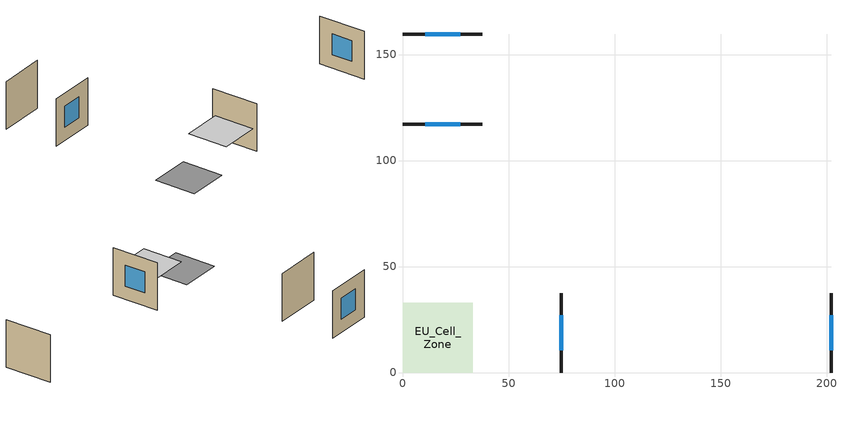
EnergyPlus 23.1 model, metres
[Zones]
EU_Cell_Zone
 floor othersidecoefficients (EU_ES.ME.AB.06.Gen.ReEx.001.001_floor_1_Construction): 0,0 32.79,0 32.79,32.79 0,32.79 z0
 wall outside (EU_ES.ME.AB.06.Gen.ReEx.001.001_wall_1_east_1_Construction): 74.56,0 74.56,37.45 z0:37.45
 wall outside (EU_ES.ME.AB.06.Gen.ReEx.001.001_wall_1_north_2_Construction): 0,117.01 37.45,117.01 z0:37.45
 wall outside (EU_ES.ME.AB.06.Gen.ReEx.001.001_wall_1_south_3_Construction): 37.45,159.45 0,159.45 z0:37.45
 wall outside (EU_ES.ME.AB.06.Gen.ReEx.001.001_wall_1_west_4_Construction): 201.9,37.45 201.9,0 z0:37.45
 window (EU_ES.ME.AB.06.Gen.ReEx.001.001_window_east_1_Construction): 74.56,10.52 74.56,26.93 z10.52:26.93
 window (EU_ES.ME.AB.06.Gen.ReEx.001.001_window_north_2_Construction): 10.52,117.01 26.93,117.01 z10.52:26.93
 window (EU_ES.ME.AB.06.Gen.ReEx.001.001_window_south_3_Construction): 26.93,159.45 10.52,159.45 z10.52:26.93
 window (EU_ES.ME.AB.06.Gen.ReEx.001.001_window_west_4_Construction): 201.9,26.93 201.9,10.52 z10.52:26.93
 ceiling othersidecoefficients (EU_ES.ME.AB.06.Gen.ReEx.001.001_roof_1_Construction): 37.79,0 69.56,0 69.56,31.77 37.79,31.77 z20
[Building]
EU Step8 Campaign Cell: North Axis=0; Terrain=City; Solar Distribution=FullExterior
[Site:Location]
Madrid: Latitude=40.5; Longitude=-3.5; Time Zone=1; Elevation=609
[SizingPeriod:WeatherFileDays]
AnnualSizingPeriod: Begin Month=1; Begin Day of Month=1; End Month=12; End Day of Month=31; Use Weather File Daylight Saving Period=No; Use Weather File Rain and Snow Indicators=No
[MATERIAL]
EU_InternalMass_Material: Roughness=MediumRough; Thickness=0.1; Conductivity=1; Density=1800; Specific Heat=900; Thermal Absorptance=0.9; Solar Absorptance=0.7; Visible Absorptance=0.7
[MATERIAL:NOMASS] Roughness=MediumRough; Thermal Absorptance=0.9; Solar Absorptance=0.7; Visible Absorptance=0.7
Name | Thermal Resistance
EU_ES.ME.AB.06.Gen.ReEx.001.001_floor_1_NoMass | 1.14339
EU_ES.ME.AB.06.Gen.ReEx.001.001_roof_1_NoMass; EU_ES.ME.AB.06.Gen.ReEx.001.001_wall_1_east_1_NoMass; EU_ES.ME.AB.06.Gen.ReEx.001.001_wall_1_north_2_NoMass; EU_ES.ME.AB.06.Gen.ReEx.001.001_wall_1_south_3_NoMass; EU_ES.ME.AB.06.Gen.ReEx.001.001_wall_1_west_4_NoMass | 2.16768
[WINDOWMATERIAL:SIMPLEGLAZINGSYSTEM] UFactor=3.23888; Solar Heat Gain Coefficient=0.85; Visible Transmittance=0.85
EU_ES.ME.AB.06.Gen.ReEx.001.001_window_east_1_SimpleGlazing; EU_ES.ME.AB.06.Gen.ReEx.001.001_window_north_2_SimpleGlazing; EU_ES.ME.AB.06.Gen.ReEx.001.001_window_south_3_SimpleGlazing; EU_ES.ME.AB.06.Gen.ReEx.001.001_window_west_4_SimpleGlazing
[CONSTRUCTION]
EU_ES.ME.AB.06.Gen.ReEx.001.001_floor_1_Construction: EU_ES.ME.AB.06.Gen.ReEx.001.001_floor_1_NoMass
EU_ES.ME.AB.06.Gen.ReEx.001.001_roof_1_Construction: EU_ES.ME.AB.06.Gen.ReEx.001.001_roof_1_NoMass
EU_ES.ME.AB.06.Gen.ReEx.001.001_wall_1_east_1_Construction: EU_ES.ME.AB.06.Gen.ReEx.001.001_wall_1_east_1_NoMass
EU_ES.ME.AB.06.Gen.ReEx.001.001_window_east_1_Construction: EU_ES.ME.AB.06.Gen.ReEx.001.001_window_east_1_SimpleGlazing
EU_ES.ME.AB.06.Gen.ReEx.001.001_wall_1_north_2_Construction: EU_ES.ME.AB.06.Gen.ReEx.001.001_wall_1_north_2_NoMass
EU_ES.ME.AB.06.Gen.ReEx.001.001_window_north_2_Construction: EU_ES.ME.AB.06.Gen.ReEx.001.001_window_north_2_SimpleGlazing
EU_ES.ME.AB.06.Gen.ReEx.001.001_wall_1_south_3_Construction: EU_ES.ME.AB.06.Gen.ReEx.001.001_wall_1_south_3_NoMass
EU_ES.ME.AB.06.Gen.ReEx.001.001_window_south_3_Construction: EU_ES.ME.AB.06.Gen.ReEx.001.001_window_south_3_SimpleGlazing
EU_ES.ME.AB.06.Gen.ReEx.001.001_wall_1_west_4_Construction: EU_ES.ME.AB.06.Gen.ReEx.001.001_wall_1_west_4_NoMass
EU_ES.ME.AB.06.Gen.ReEx.001.001_window_west_4_Construction: EU_ES.ME.AB.06.Gen.ReEx.001.001_window_west_4_SimpleGlazing
EU_InternalMass_Construction: EU_InternalMass_Material
[ZONE]
EU_Cell_Zone: Type=1; Multiplier=1; Ceiling Height=2.89062; Volume=151910; Floor Area=7507.5; Part of Total Floor Area=Yes
[INTERNALMASS]
EU_Cell_Zone_EU_InternalMass: Construction=EU_InternalMass_Construction; Zone or ZoneList=EU_Cell_Zone; Surface Area=7507.5
[SURFACEPROPERTY:OTHERSIDECOEFFICIENTS] Combined ConvectiveRadiative Film Coefficient=0; Constant Temperature=0; Constant Temperature Coefficient=0; Ground Temperature Coefficient=0; Wind Speed Coefficient=0; Sinusoidal Variation of Constant Temperature Coefficient=No; Period of Sinusoidal Variation=24; Previous Other Side Temperature Coefficient=0
Name | External DryBulb Temperature Coefficient | Zone Air Temperature Coefficient
EU_ES.ME.AB.06.Gen.ReEx.001.001_floor_1_b0.392773 | 0.392773 | 0.607227
EU_ES.ME.AB.06.Gen.ReEx.001.001_roof_1_b1; EU_ES.ME.AB.06.Gen.ReEx.001.001_wall_1_east_1_b1; EU_ES.ME.AB.06.Gen.ReEx.001.001_wall_1_north_2_b1; EU_ES.ME.AB.06.Gen.ReEx.001.001_wall_1_south_3_b1; EU_ES.ME.AB.06.Gen.ReEx.001.001_wall_1_west_4_b1 | 1 | 0
[OTHEREQUIPMENT]
EU_Step8_InternalGain_es__ES.ME.AB.06.Gen.ReEx.001.001__f100_f100: Fuel Type=Electricity; Zone or ZoneList or Space or SpaceList=EU_Cell_Zone; Schedule=EU_Step8_GainSchedule_es__ES.ME.AB.06.Gen.ReEx.001.001__f100_f100; Design Level Calculation Method=Watts/Area; Power per Zone Floor Area=1; Fraction Latent=0; Fraction Radiant=0; Fraction Lost=0; Carbon Dioxide Generation Rate=0; EndUse Subcategory=EU_Step8_InternalGains
[ZONEVENTILATION:DESIGNFLOWRATE]
EU_ConstantAir_EU_Cell_Zone: Zone or ZoneList or Space or SpaceList=EU_Cell_Zone; Schedule=EU_AlwaysOn; Design Flow Rate Calculation Method=AirChanges/Hour; Air Changes per Hour=0.480546; Ventilation Type=Natural; Fan Pressure Rise=0; Fan Total Efficiency=1; Constant Term Coefficient=1; Temperature Term Coefficient=0; Velocity Term Coefficient=0; Velocity Squared Term Coefficient=0; Minimum Indoor Temperature=-100; Maximum Indoor Temperature=100; Delta Temperature=-100; Minimum Outdoor Temperature=-100; Maximum Outdoor Temperature=100; Maximum Wind Speed=40
[HVACTEMPLATE:THERMOSTAT]
EU_HeatOnly_EU_Cell_Zone: Constant Heating Setpoint=20; Constant Cooling Setpoint=50
[HVACTEMPLATE:ZONE:IDEALLOADSAIRSYSTEM]
EU_Cell_Zone: Template Thermostat=EU_HeatOnly_EU_Cell_Zone; System Availability Schedule=EU_AlwaysOn; Maximum Heating Supply Air Temperature=50; Minimum Cooling Supply Air Temperature=13; Maximum Heating Supply Air Humidity Ratio=0.0156; Minimum Cooling Supply Air Humidity Ratio=0.0077; Heating Limit=NoLimit; Cooling Limit=NoLimit; Heating Availability Schedule=EU_AlwaysOn; Cooling Availability Schedule=EU_CoolingOff; Dehumidification Control Type=ConstantSensibleHeatRatio; Cooling Sensible Heat Ratio=0.7; Dehumidification Setpoint=60; Humidification Control Type=None; Humidification Setpoint=30; Outdoor Air Method=None; Outdoor Air Flow Rate per Person=0.00944; Outdoor Air Flow Rate per Zone Floor Area=0; Outdoor Air Flow Rate per Zone=0; Demand Controlled Ventilation Type=None; Outdoor Air Economizer Type=NoEconomizer; Heat Recovery Type=None; Sensible Heat Recovery Effectiveness=0.7; Latent Heat Recovery Effectiveness=0.65
[SIZING:ZONE]
EU_Cell_Zone: Zone Cooling Design Supply Air Temperature Input Method=SupplyAirTemperature; Zone Cooling Design Supply Air Temperature=13; Zone Heating Design Supply Air Temperature Input Method=SupplyAirTemperature; Zone Heating Design Supply Air Temperature=50; Zone Cooling Design Supply Air Humidity Ratio=0.008; Zone Heating Design Supply Air Humidity Ratio=0.008; Cooling Design Air Flow Method=DesignDay; Cooling Design Air Flow Rate=0; Cooling Minimum Air Flow per Zone Floor Area=0.000762; Cooling Minimum Air Flow=0; Cooling Minimum Air Flow Fraction=0.2; Heating Design Air Flow Method=DesignDay; Heating Design Air Flow Rate=0; Heating Maximum Air Flow per Zone Floor Area=0.002032; Heating Maximum Air Flow=0.141576; Heating Maximum Air Flow Fraction=0.3; Account for Dedicated Outdoor Air System=No; Dedicated Outdoor Air System Control Strategy=NeutralSupplyAir; Dedicated Outdoor Air Low Setpoint Temperature for Design=autosize; Dedicated Outdoor Air High Setpoint Temperature for Design=autosize; Zone Load Sizing Method=Sensible Load Only No Latent Load; Zone Latent Cooling Design Supply Air Humidity Ratio Input Method=HumidityRatioDifference; Zone Cooling Design Supply Air Humidity Ratio Difference=0.005; Zone Latent Heating Design Supply Air Humidity Ratio Input Method=HumidityRatioDifference; Zone Humidification Design Supply Air Humidity Ratio Difference=0.005
[SCHEDULE:CONSTANT]
Name | Hourly Value
EU_AlwaysOn | 1
EU_CoolingOff | 0
[SCHEDULE:FILE]
EU_Step8_GainSchedule_es__ES.ME.AB.06.Gen.ReEx.001.001__f100_f100: File=C:\Users\o_iseri\Desktop\OpenUBEM\openubem\outputs\eu_certified_rerun_2026-08-28\rep3\schedules\es__ES.ME.AB.06.Gen.ReEx.001.001__f100.csv; Column Number=1; Rows to Skip at Top=0; Number of Hours of Data=8760; Column Separator=Comma; Interpolate to Timestep=No; Minutes per Item=60; Adjust Schedule for Daylight Savings=Yes
